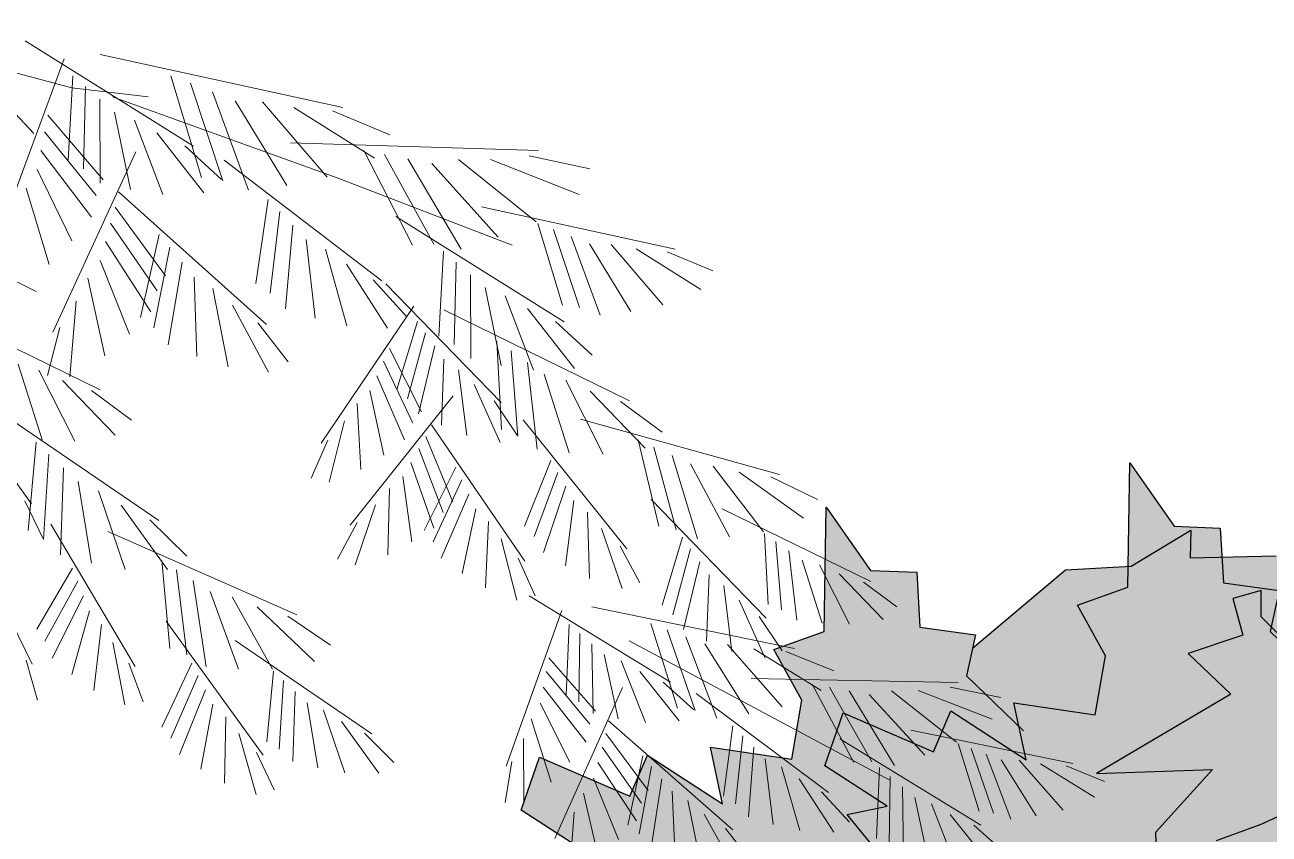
# Model space of a CAD drawing. Header units: millimetres. Extents: x 2403 to 72627, y 1744 to 50777.
# Drawn here: x 35086 to 38602, y 30513 to 32799 of the extents above; entities that cross this region are included whole.
import ezdxf

# ---------------------------------------------------------------- set-up
doc = ezdxf.new("R2010")
doc.units = ezdxf.units.MM
doc.layers.add('dwgmodels.com', color=250, linetype='Continuous')

# ---------------------------------------------------------------- blocks, each defined once
blk = doc.blocks.new('Bush 2 Elev_122')
h = blk.add_hatch(color=256)
h.dxf.hatch_style = 1
h.set_gradient(color1=(0, 127, 31), one_color=1, tint=1, name='SPHERICAL')
h.paths.add_polyline_path([(472.4, 1477.1), (469.1, 1569.2), (570.8, 1681.8), (363.7, 1674.5), (603.5, 1816.1), (527.2, 1888.8), (625.2, 1921.5), (607.1, 1986.8), (657.9, 2001.4), (657.9, 1954.2), (697.9, 1914.2), (752.4, 1983.2), (684.8, 2063.1), (530.8, 2059.5), (532.1, 2109.1), (425.5, 2045), (308.1, 2038), (142.2, 1898.3), (147.5, 1922.3), (47.8, 1936), (42.4, 2033.8), (-40.3, 2036.9), (-119.3, 2150.3), (-123, 1928.1), (-212.9, 1895.7), (-162.7, 1805.7), (-181, 1699.9), (-326.3, 1721.7), (-304.5, 1620), (-438.9, 1707.3), (-470.3, 1634.1), (-631.4, 1703.6), (-664.1, 1609.1), (-553, 1536.8), (-624.1, 1522), (-516.8, 1391), (-509.1, 1391.3), (-513.8, 1387.3), (-516.8, 1391), (-609.6, 1387.6), (-674.9, 1414.4), (-717.3, 1412.3), (-693.2, 1375.6), (-751.3, 1369.4), (-805.7, 1373.1), (-825.1, 1326.5), (-931.8, 1295.1), (-1089.8, 1289.8), (-1105.1, 1250.9), (-1036.4, 1236.5), (-1125.4, 1155.1), (-1194.4, 1155.9), (-1276, 1091.6), (-1361.8, 1006.3), (-1365.1, 940.9), (-1331.6, 991.9), (-1256.1, 1035.6), (-1176.6, 1071.2), (-1186, 1029.3), (-1287.5, 951.9), (-1380.7, 860.8), (-1413.1, 692.4), (-1365.1, 788.3), (-1256.1, 871.9), (-1172.4, 879.7), (-1274.3, 777.4), (-1248.8, 723), (-1168.9, 755.6), (-1136.2, 726.6), (-1172.4, 612.9), (-1126.4, 615), (-1080.3, 693.3), (-1001.9, 733.8), (-951, 726.6), (-1045.8, 639), (-991.4, 553.2), (-923.4, 578.3), (-926, 506.1), (-1038.2, 490.5), (-1107.2, 472.4), (-1132.6, 425.1), (-1111.2, 404.1), (-1078.1, 425.1), (-969.4, 447.5), (-1108.6, 335.6), (-1109.7, 292.7), (-1060, 276.2), (-1018.6, 337.7), (-946.4, 328.3), (-794.8, 399.7), (-729.5, 323.4), (-900.2, 283.5), (-923.4, 228.9), (-765.4, 239.3), (-881.6, 186), (-940.1, 127.3), (-882, 80.1), (-834.5, 139.9), (-747.6, 174.5), (-725.8, 83.7), (-649.6, 178.2), (-577.1, 179.7), (-573.9, 110.6), (-469.3, 143.1), (-395, 191.2), (-465.1, 248.7), (-428, 305.3), (-297.3, 294.4), (-260.9, 345.2), (-182.6, 288.5), (-148.6, 283.3), (-33, 248.7), (-133.3, 754.9), (-122.9, 773.8), (-33, 712.3), (-26.7, 757.3), (42.4, 747.8), (127.7, 708.4), (69.6, 672.1), (105.2, 631.7), (124, 571), (225.7, 628.5), (243.9, 552.3), (465.4, 606.7), (450.9, 545), (389.2, 534.1), (370.9, 472.7), (310.2, 448.6), (316.5, 388.8), (379.6, 400.4), (211.9, 192.2), (194.8, 167.3), (366.7, 244.6), (433.7, 266.5), (485, 254), (499.6, 306.3), (543.6, 355.5), (647.2, 270.7), (670.2, 155.6), (710.3, 266.3), (760.2, 201.7), (837.5, 287.5), (843.4, 247.7), (886.8, 240.4), (914, 335.6), (936, 285.4), (1020.7, 266.5), (976.8, 201.7), (986.7, 189.1), (1032.2, 182.3), (1106.5, 282.2), (1154.6, 254), (1156.2, 349.2), (1205.9, 344.5), (1240.4, 252.1), (1277.9, 381.2), (1219.2, 450.1), (1314.2, 448.6), (1330.4, 507.2), (1264.5, 579.4), (1183.9, 619.7), (1199.6, 690.3), (1212.2, 655.8), (1304.1, 655), (1274.5, 701.7), (1338.8, 787.1), (1368.1, 756.2), (1373.3, 828.4), (1287.5, 884.9), (1303.2, 984.3), (1331.5, 941.4), (1376.5, 978), (1351.4, 1054.4), (1278.1, 1118.2), (1292.8, 1158.5), (1206.4, 1229.2), (1162, 1257.4), (1106.5, 1280.4), (1187.1, 1287.7), (1149.4, 1376.7), (1306.2, 1356), (1291.7, 1389.2), (1183.9, 1432.6), (1130.6, 1517.9), (1230, 1458.3), (1232.1, 1512.7), (1162.7, 1581), (1072, 1606.9), (968.4, 1578.6), (938.1, 1616.3), (762.3, 1632), (657.9, 1583.7), (578, 1554.7), (546.7, 1453.1)])
at = {"layer": 'dwgmodels.com', "linetype": 'Continuous'}
for p, q in [((-123, 1928.1), (-119.3, 2150.3)), ((-119.3, 2150.3), (-40.3, 2036.9)), ((425.5, 2045), (532.1, 2109.1)), ((532.1, 2109.1), (530.8, 2059.5)), ((530.8, 2059.5), (684.8, 2063.1)), ((-40.3, 2036.9), (42.4, 2033.8)), ((42.4, 2033.8), (47.8, 1936)), ((142.2, 1898.3), (308.1, 2038)), ((308.1, 2038), (425.5, 2045)), ((657.9, 2001.4), (607.1, 1986.8)), ((657.9, 1954.2), (657.9, 2001.4)), ((607.1, 1986.8), (625.2, 1921.5)), ((47.8, 1936), (147.5, 1922.3)), ((697.9, 1914.2), (657.9, 1954.2)), ((-212.9, 1895.7), (-123, 1928.1)), ((147.5, 1922.3), (131.3, 1848.8)), ((625.2, 1921.5), (527.2, 1888.8)), ((-162.7, 1805.7), (-212.9, 1895.7)), ((527.2, 1888.8), (603.5, 1816.1)), ((131.3, 1848.8), (233, 1750.8)), ((-181, 1699.9), (-162.7, 1805.7)), ((603.5, 1816.1), (363.7, 1674.5)), ((-304.5, 1620), (-326.3, 1721.7)), ((-326.3, 1721.7), (-181, 1699.9)), ((-664.1, 1609.1), (-631.4, 1703.6)), ((-631.4, 1703.6), (-470.3, 1634.1)), ((-470.3, 1634.1), (-438.9, 1707.3)), ((-438.9, 1707.3), (-304.5, 1620)), ((363.7, 1674.5), (570.8, 1681.8)), ((570.8, 1681.8), (469.1, 1569.2)), ((657.9, 1583.7), (762.3, 1632)), ((-553, 1536.8), (-664.1, 1609.1)), ((578, 1554.7), (657.9, 1583.7)), ((469.1, 1569.2), (472.4, 1477.1)), ((-624.1, 1522), (-553, 1536.8)), ((-516.8, 1391), (-624.1, 1522))]:
    blk.add_line(p, q, dxfattribs=at)
blk = doc.blocks.new('de7')
at = {"layer": 'dwgmodels.com', "linetype": 'Continuous', "lineweight": 0}
for p, q in [((692.1, 2267), (355.6, 2355.8)), ((626.2, 2333.4), (863.9, 2184.5)), ((681, 2308.1), (584, 2045)), ((732.2, 2313.8), (1074.7, 2239.2)), ((693.2, 2284.1), (687, 2164.1)), ((711.1, 2268.6), (708.3, 2152.6)), ((831.8, 2284.1), (875.3, 2140.3)), ((859.5, 2273.5), (905.3, 2135.8)), ((800.1, 2254.3), (692.1, 2267)), ((731.6, 2250.9), (732.2, 2132.5)), ((1066.8, 2139.9), (749.3, 2254.3)), ((891, 2261.3), (941.8, 2122.3)), ((598.1, 2245.1), (638.1, 2202.4)), ((752.3, 2232.8), (774.9, 2123.1)), ((923, 2248.8), (996, 2129.2)), ((961.2, 2247.3), (1052.9, 2140.7)), ((1005.9, 2239.3), (1119.6, 2167.6)), ((1060.2, 2234.4), (1141.2, 2200.6)), ((658.2, 2228.1), (736.5, 2136.9)), ((780.6, 2221.4), (820.8, 2116.3)), ((653.5, 2204.9), (726.6, 2114.8)), ((812.1, 2203.3), (878.3, 2118.5)), ((851.7, 2184.8), (903.4, 2137.4)), ((1001.2, 2189.3), (1351.5, 2178.4)), ((648.1, 2178.4), (720, 2084.4)), ((782.3, 2176.4), (665.1, 1921.6)), ((907.1, 2164.7), (1130, 1994.5)), ((1104.5, 2178.3), (1173.5, 2044.8)), ((1133.7, 2172.9), (1203.7, 2045.9)), ((1166.9, 2166.6), (1242.2, 2039.2)), ((1238.5, 2165.7), (1348, 2077.5)), ((1283.8, 2165.9), (1408.7, 2116.1)), ((1338.2, 2171), (1423.9, 2152.5)), ((642.8, 2151.4), (692, 2050.8)), ((1200.6, 2160.1), (1294.2, 2055.9)), ((1314.4, 2044.7), (1066.8, 2139.9)), ((627.3, 2125), (659.8, 2017.3)), ((757.9, 2119.9), (966.9, 1932.8)), ((753.4, 2098.4), (824.3, 2001.4)), ((969.2, 2109.4), (952, 1990.5)), ((985.7, 2092.4), (972.2, 1977.1)), ((1270.7, 2098.8), (1544.7, 2039.2)), ((746.8, 2075.7), (812.7, 1980.1)), ((1150, 2085.3), (1387.7, 1936.4)), ((1350.4, 2075.1), (1385.2, 1960)), ((815.5, 2059.9), (789, 1942.7)), ((1004.4, 2072.8), (994.1, 1954.9)), ((1372.5, 2066.6), (1409.2, 1956.5)), ((739.5, 2049.7), (803.7, 1950.3)), ((830.6, 2041.7), (808.1, 1927.8)), ((1023.3, 2052.9), (1035.7, 1941.6)), ((1397.7, 2056.8), (1438.4, 1945.7)), ((1423.3, 2046.8), (1481.8, 1951.2)), ((1453.9, 2045.7), (1527.3, 1960.4)), ((732, 2023.2), (773.3, 1919)), ((1050.5, 2038.9), (1080.8, 1930.6)), ((1217, 2036), (1210.7, 1915.9)), ((1489.6, 2039.3), (1580.7, 1981.9)), ((1533.1, 2035.3), (1597.9, 2008.3)), ((562.8, 2017.5), (641.7, 1979.1)), ((847.7, 2020.7), (828.3, 1904)), ((1080.1, 2018), (1138.2, 1927.4)), ((1234.9, 2020.5), (1232.1, 1904.5)), ((714.6, 1998.1), (738.5, 1888.2)), ((865, 1999.4), (868.7, 1887.4)), ((1117.9, 1995.9), (1165, 1944)), ((1135.8, 1990.1), (1298.6, 1822.4)), ((1255.3, 2002.8), (1256, 1884.4)), ((891.1, 1983.3), (912.8, 1872.9)), ((1276, 1984.7), (1298.6, 1874.9)), ((1304.4, 1973.2), (1344.5, 1868.2)), ((480.1, 1963.5), (732.1, 1840.3)), ((698.2, 1965.7), (689.2, 1858.5)), ((919, 1960.1), (969.8, 1865.3)), ((1175.1, 1958.7), (1044.4, 1765)), ((1217.7, 1953.1), (1480.1, 1824.8)), ((1335.8, 1955.1), (1402.1, 1870.3)), ((954.9, 1935.2), (997.8, 1879.7)), ((1180.2, 1936.8), (1151.4, 1840.9)), ((1375.4, 1936.7), (1427.2, 1889.3)), ((675.2, 1928.6), (657.8, 1860.6)), ((1191.7, 1920.7), (1166.4, 1827.4)), ((1204.7, 1902.3), (1181.7, 1806.4)), ((1292.4, 1909.3), (1299.1, 1784.3)), ((1140.8, 1898.5), (1186.1, 1809.1)), ((1217.8, 1883.6), (1214.3, 1790.3)), ((1312.7, 1895.2), (1322.4, 1774.7)), ((498, 1868.7), (635.1, 1679.4)), ((616, 1876.7), (650, 1769.9)), ((645.4, 1868.2), (696.3, 1768)), ((1132.3, 1880.6), (1173.7, 1793.2)), ((1238.5, 1868.7), (1250.2, 1775.7)), ((1335.8, 1879.1), (1349.3, 1756.5)), ((678.6, 1853.5), (753.3, 1776.1)), ((1122.8, 1860.2), (1162.3, 1769.9)), ((1260.4, 1847.8), (1297.1, 1766)), ((1359.2, 1862.6), (1394.6, 1751.4)), ((1389.8, 1853.8), (1442.9, 1749.4)), ((719.9, 1839.3), (776.3, 1797.6)), ((1231, 1832), (1085.5, 1649)), ((1113.1, 1839.5), (1133, 1748.2)), ((1424.4, 1838.5), (1502.2, 1757.9)), ((573.7, 1820.4), (815.1, 1655.8)), ((1095.3, 1821.2), (1100.3, 1727.6)), ((1288.8, 1825), (1321.3, 1776.4)), ((1467.4, 1823.7), (1526.2, 1780.3)), ((1077.5, 1796.7), (1055.7, 1709.8)), ((1329.7, 1797.8), (1476.3, 1615.8)), ((1410.6, 1799), (1692.1, 1720.6)), ((1200, 1791.1), (1332, 1598.2)), ((641.4, 1766.4), (630.1, 1641.7)), ((1053.6, 1769.3), (1030.2, 1715.7)), ((1192.1, 1774.6), (1230.2, 1682)), ((1492.1, 1769.5), (1521.4, 1647.8)), ((1514.6, 1759.4), (1546.1, 1642.7)), ((659.5, 1749.5), (651.9, 1628.9)), ((1182.2, 1757.5), (1216.6, 1667.1)), ((1368.9, 1740.7), (1331.4, 1647.8)), ((1540.2, 1747.7), (1575.9, 1629.7)), ((680, 1730.3), (675.9, 1607)), ((1171.1, 1737.9), (1203.4, 1644.7)), ((1234.7, 1731.1), (1190, 1641.5)), ((1378.9, 1723.6), (1345.1, 1633)), ((1566.3, 1735.8), (1621.3, 1632.8)), ((1598, 1732.7), (1669.2, 1639.7)), ((1634.8, 1723.9), (1726, 1658.8)), ((700.8, 1710.6), (719.9, 1595.5)), ((1159.9, 1718), (1172.5, 1625.4)), ((1243.3, 1713.3), (1202.5, 1625.6)), ((1679.8, 1717.2), (1745.5, 1685.2)), ((729.9, 1697.5), (767.4, 1586.6)), ((1140.7, 1701.1), (1138.3, 1607.4)), ((1253, 1693), (1214.1, 1602.4)), ((1390.1, 1704.1), (1358.4, 1610.7)), ((625.8, 1683.5), (650.9, 1630.7)), ((761.9, 1677.4), (827.4, 1586.5)), ((1121, 1678.1), (1092.5, 1593.1)), ((1262.8, 1672.3), (1243.5, 1580.9)), ((1401.5, 1684.2), (1389.4, 1591.6)), ((1510.5, 1685.3), (1673.2, 1517.6)), ((1610.8, 1672.3), (1820.8, 1569.6)), ((533.1, 1662.6), (636, 1452.8)), ((802.4, 1656.6), (854.3, 1605.2)), ((1095.1, 1652.7), (1067.5, 1601.1)), ((1280.7, 1654.1), (1276.3, 1560.5)), ((1420.7, 1667.4), (1423.7, 1573.8)), ((662.3, 1650.7), (781.3, 1449.5)), ((742.7, 1640.3), (1009.9, 1522.3)), ((1440.6, 1644.6), (1469.6, 1559.8)), ((1670.6, 1637.2), (1676, 1537.2)), ((1298.6, 1629.8), (1321, 1543)), ((1466.7, 1619.3), (1494.6, 1567.9)), ((1554.9, 1632), (1526, 1536.1)), ((1686.9, 1625.9), (1694.7, 1529.6)), ((1322.7, 1602.5), (1346.5, 1549.1)), ((1566.3, 1615.9), (1541, 1522.6)), ((1705.3, 1613), (1716.2, 1515)), ((693, 1588.5), (642.5, 1502)), ((819.1, 1599.4), (830.6, 1474.7)), ((839.9, 1586.2), (854.4, 1466.2)), ((1579.3, 1597.5), (1556.3, 1501.6)), ((1724.1, 1599.9), (1752.4, 1510.9)), ((1748.6, 1592.9), (1791, 1509.3)), ((700.4, 1570.2), (654, 1485.4)), ((863.6, 1571), (882, 1449)), ((1592.5, 1578.8), (1589, 1485.5)), ((1776.2, 1580.6), (1838.5, 1516.1)), ((1810.6, 1568.8), (1857.7, 1534)), ((708.7, 1549.3), (664, 1461.4)), ((887.6, 1555.4), (927.3, 1445.7)), ((918.6, 1547.9), (975.7, 1445.6)), ((1338.4, 1549.4), (1537.8, 1427.4)), ((1613.2, 1563.9), (1624.8, 1470.9)), ((953.7, 1533.9), (1034.7, 1456.4)), ((1426.8, 1533.9), (1712.9, 1474.9)), ((1635, 1543), (1671.8, 1461.2)), ((717.2, 1528), (691.9, 1438.1)), ((825.2, 1513.4), (962.2, 1324.1)), ((997.3, 1520.8), (1057.7, 1479.7)), ((1384.2, 1528.7), (1305.8, 1308.6)), ((1663.4, 1520.2), (1695.9, 1471.6)), ((733.8, 1508.6), (723.3, 1415.5)), ((1394.6, 1508.8), (1390.5, 1408.8)), ((1409.7, 1496.1), (1408.4, 1399.4)), ((1510.1, 1510.1), (1547.7, 1390.6)), ((1533.3, 1501.5), (1572.7, 1387.2)), ((750.1, 1483.2), (766.7, 1395.1)), ((922.6, 1486.2), (1115.7, 1354.5)), ((1426.9, 1481.5), (1428.5, 1382.9)), ((1847.9, 1289), (1479.5, 1485.9)), ((1559.6, 1491.6), (1603.3, 1376.3)), ((1586.4, 1481.5), (1648.4, 1382.5)), ((1618.3, 1480.6), (1695.7, 1392.6)), ((1366, 1461.9), (1432, 1386.6)), ((1444.3, 1466.6), (1464.1, 1375.4)), ((1655.6, 1474.3), (1751, 1415.6)), ((1700.9, 1470.7), (1768.7, 1443.3)), ((627.5, 1458.4), (643.4, 1402.1)), ((772.4, 1454.4), (792.6, 1399.5)), ((861.5, 1454.4), (819.2, 1363.6)), ((976.8, 1442.9), (967.7, 1343.2)), ((1362.2, 1442.5), (1424, 1368.1)), ((1468.1, 1457.4), (1502.5, 1370.2)), ((1494.4, 1442.6), (1550.4, 1372.5)), ((870.5, 1436.8), (832.1, 1348.1)), ((991.2, 1429.5), (985.1, 1332.9)), ((1527.6, 1427.5), (1571.1, 1388.5)), ((1652.1, 1432.6), (1944.2, 1426.7)), ((1738.3, 1424.4), (1797, 1313.7)), ((880.7, 1416.7), (844.3, 1325.1)), ((1007.7, 1414), (1004.4, 1315.5)), ((1358, 1420.4), (1418.8, 1342.6)), ((1469.9, 1419.9), (1374.5, 1206.6)), ((1574, 1411.3), (1761.2, 1271.5)), ((1762.7, 1420.1), (1822.2, 1314.9)), ((1790.4, 1415.2), (1854.3, 1309.8)), ((1818.6, 1410.1), (1897.5, 1324.1)), ((1850.1, 1415.1), (1942.1, 1342.6)), ((1887.8, 1415.7), (1992.4, 1375.3)), ((1933.1, 1420.4), (2004.7, 1405.8)), ((891.1, 1396.3), (874.3, 1304.5)), ((1024.3, 1398.3), (1039.6, 1306.2)), ((1353.8, 1397.8), (1395.8, 1314.4)), ((909.4, 1378.6), (907.6, 1284.9)), ((1047.6, 1387.9), (1077.6, 1299.1)), ((1073.2, 1371.8), (1125.6, 1299)), ((1341.2, 1375.7), (1369.2, 1286.3)), ((1450.1, 1372.6), (1625.8, 1218.6)), ((928.1, 1354.8), (952.7, 1268.6)), ((1105.5, 1355.1), (1147.1, 1314)), ((1446.4, 1354.7), (1506.4, 1274.5)), ((1626.2, 1365.8), (1612.9, 1266.5)), ((1877.5, 1359.7), (2106.4, 1312.5)), ((1330, 1347.6), (1330.5, 1258)), ((1640.1, 1351.7), (1629.9, 1255.5)), ((1777.1, 1347.3), (1976.4, 1225.4)), ((1944.2, 1340.6), (1974.2, 1245.1)), ((952.9, 1328.2), (978.1, 1275.4)), ((1441.2, 1335.6), (1497, 1256.6)), ((1498.6, 1323.2), (1477.6, 1225.2)), ((1655.8, 1335.6), (1648.3, 1237.3)), ((1671.8, 1319.2), (1683.1, 1226.5)), ((1962.7, 1333.7), (1994.2, 1242.3)), ((1983.8, 1325.8), (2018.7, 1233.6)), ((1313.6, 1315.1), (1304.3, 1257.4)), ((1435.3, 1313.9), (1489.8, 1231.7)), ((1511.3, 1308.1), (1493.6, 1213)), ((1694.6, 1307.7), (1720.8, 1217.8)), ((1833.3, 1306.8), (1829.2, 1206.7)), ((2005.2, 1317.7), (2054.7, 1238.6)), ((2030.7, 1317), (2092.6, 1246.7)), ((2060.5, 1312), (2136.9, 1265.1)), ((2096.8, 1309.1), (2151, 1287.2)), ((1429.3, 1291.8), (1464.6, 1205.3)), ((1525.8, 1290.8), (1510.6, 1193.3)), ((1719.5, 1290.6), (1768.7, 1215.6)), ((1848.4, 1294.1), (1847.1, 1197.4)), ((1415, 1270.7), (1436, 1179.3)), ((1540.4, 1273.2), (1544.4, 1179.9)), ((1751.1, 1272.6), (1790.9, 1229.7)), ((1865.6, 1279.5), (1867.2, 1180.9)), ((1562.2, 1260), (1581.3, 1168.2)), ((1883, 1264.6), (1902.8, 1173.4)), ((1906.7, 1255.3), (1941.1, 1168.1)), ((1401.7, 1243.6), (1395.2, 1154.1)), ((1585.7, 1240.9), (1628.9, 1162.4)), ((1933.1, 1240.5), (1989, 1170.5)), ((1615.8, 1220.5), (1652.1, 1174.6)), ((1966.3, 1225.5), (2009.8, 1186.5))]:
    blk.add_line(p, q, dxfattribs=at)

msp = doc.modelspace()

# ---------------------------------------------------------------- block references
at = {"layer": 'dwgmodels.com', "xscale": 2, "yscale": 2, "zscale": 2}
msp.add_blockref('de7', (33834.5, 28087.4), dxfattribs=at)
at = {"layer": 'dwgmodels.com', "linetype": 'Continuous', "lineweight": 0, "xscale": 1.581754095590736, "yscale": 1.581754095590736, "zscale": 1.581754095590736}
for p in [(38397.1, 28160.7), (37539.2, 28035.5)]:
    msp.add_blockref('Bush 2 Elev_122', p, dxfattribs=at)

doc.saveas('drawing.dxf')
